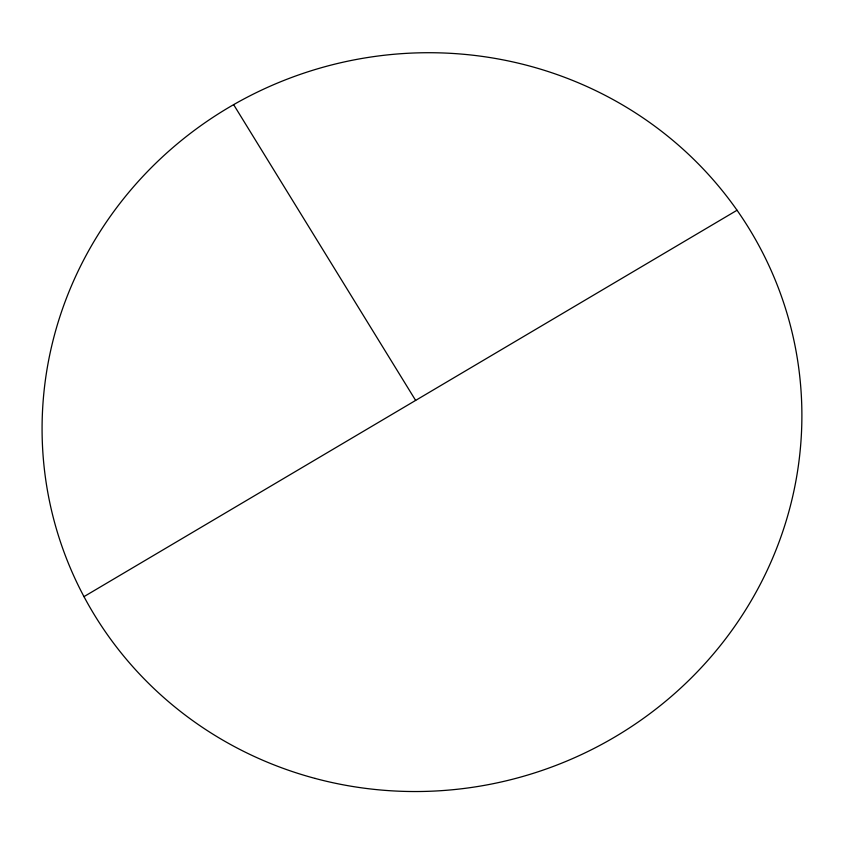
<?xml version="1.0" encoding="UTF-8"?>
<svg xmlns="http://www.w3.org/2000/svg" width="844" height="844" viewBox="0 0 844 844"><rect width="100%" height="100%" fill="white"/><g stroke="black" fill="none" stroke-linecap="round" stroke-linejoin="round"><path stroke-width="1.27" d="M83.978 596.634L737.044 210.251M233.64 104.645L415.638 400.415M315.065 778.411A380.876 368.417 -16.3 0 0 791.155 328.516A380.876 368.417 -16.3 0 0 159.738 159.453A380.876 368.417 -16.3 0 0 315.065 778.411"/></g></svg>
